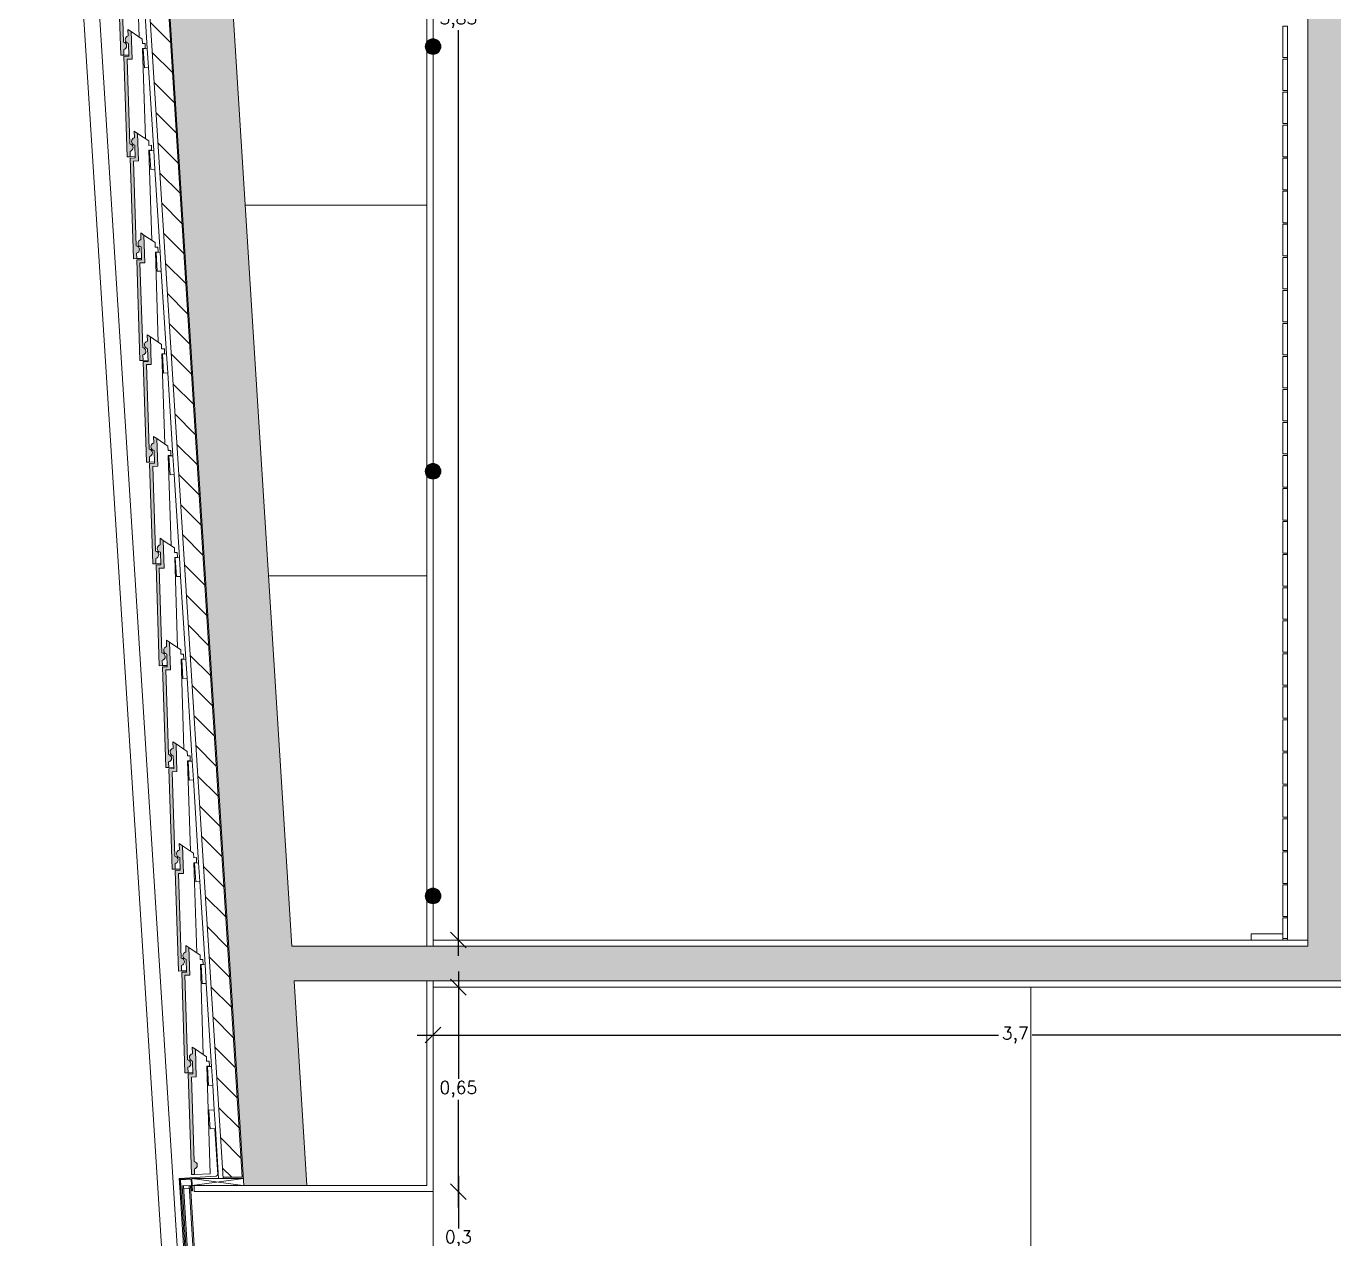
# Model space of a CAD drawing. Header units: inches. Extents: x 23 to 96, y 10 to 141.
# Drawn here: x 75.233 to 79.389, y 53.912 to 57.767 of the extents above; entities that cross this region are included whole.
import ezdxf

# ---------------------------------------------------------------- set-up
doc = ezdxf.new("R2010")
doc.units = ezdxf.units.IN
doc.header["$MEASUREMENT"] = 0
for name, color, linetype, lineweight in [('Cut', 2, 'Continuous', 5), ('Dimensions', 4, 'Continuous', 0), ('Hatch Isolation', 3, 'Continuous', 0), ('Hatch Resistent stratum', 4, 'Continuous', 0), ('Light points', 6, 'Continuous', 0), ('View in first plane', 250, 'Continuous', 0), ('View in second plane', 253, 'Continuous', 0)]:
    doc.layers.add(name, color=color, linetype=linetype, lineweight=lineweight)
doc.styles.add('texto', font='txt.shx')
doc.dimstyles.new('André 1 50', dxfattribs={"dimtxt": 0.04, "dimasz": 0.05, "dimexe": 0.05, "dimexo": 0.05, "dimgap": 0.01, "dimtad": 0, "dimtih": 1, "dimtoh": 1, "dimlfac": -1, "dimzin": 9, "dimtxsty": 'texto', "dimblk": 'OBLIQUE', "dimcen": 0.08, "dimdle": 0.05, "dimse1": 1, "dimse2": 1, "dimazin": 0, "dimtfac": 1, "dimtmove": 0, "dimatfit": 3, "dimldrblk": 'NONE', "dimfxl": 1, "dimarcsym": 0})

# ---------------------------------------------------------------- blocks, each defined once
blk = doc.blocks.new('_Oblique')
at = {"color": 0, "linetype": 'ByBlock', "lineweight": -2}
blk.add_line((-0.5, -0.5), (0.5, 0.5), dxfattribs=at)
blk = doc.blocks.new('*D116')
at = {"layer": 'DEFPOINTS', "color": 0, "transparency": 16777216}
for p in [(76.5263, 54.0616), (76.6067, 54.0616), (76.5263, 53.7616)]:
    blk.add_point(p, dxfattribs=at)
at = {"layer": 'Dimensions', "color": 0, "lineweight": -2, "transparency": 16777216}
for p, q in [((76.6067, 54.1116), (76.6067, 53.9449)), ((76.6067, 53.7116), (76.6067, 53.8783))]:
    blk.add_line(p, q, dxfattribs=at)
at = {"layer": 'Dimensions', "color": 0, "lineweight": -2, "transparency": 16777216, "xscale": 0.05, "yscale": 0.05, "zscale": 0.05}
for p, rotation in [((76.6067, 54.0616), 90), ((76.6067, 53.7616), 270)]:
    blk.add_blockref('_Oblique', p, dxfattribs=dict(at, rotation=rotation))
at = {"layer": 'Dimensions', "color": 0, "transparency": 16777216, "insert": (76.6067, 53.9116), "char_height": 0.04, "attachment_point": 5, "style": 'texto'}
blk.add_mtext('0,3', dxfattribs=at)
blk = doc.blocks.new('_None')
blk = doc.blocks.new('*D117')
at = {"layer": 'DEFPOINTS', "color": 0, "transparency": 16777216}
for p in [(76.5263, 54.7116), (76.6067, 54.7116), (76.5263, 54.0616)]:
    blk.add_point(p, dxfattribs=at)
at = {"layer": 'Dimensions', "color": 0, "lineweight": -2, "transparency": 16777216}
for p, q in [((76.6067, 54.7616), (76.6067, 54.4199)), ((76.6067, 54.0116), (76.6067, 54.3533))]:
    blk.add_line(p, q, dxfattribs=at)
at = {"layer": 'Dimensions', "color": 0, "lineweight": -2, "transparency": 16777216, "xscale": 0.05, "yscale": 0.05, "zscale": 0.05}
for p, rotation in [((76.6067, 54.7116), 90), ((76.6067, 54.0616), 270)]:
    blk.add_blockref('_Oblique', p, dxfattribs=dict(at, rotation=rotation))
at = {"layer": 'Dimensions', "color": 0, "transparency": 16777216, "insert": (76.6067, 54.3866), "char_height": 0.04, "attachment_point": 5, "style": 'texto'}
blk.add_mtext('0,65', dxfattribs=at)
blk = doc.blocks.new('*D118')
at = {"layer": 'DEFPOINTS', "color": 0, "transparency": 16777216}
for p in [(76.5318, 60.7116), (76.6067, 60.7116), (76.5263, 54.8616)]:
    blk.add_point(p, dxfattribs=at)
at = {"layer": 'Dimensions', "color": 0, "lineweight": -2, "transparency": 16777216}
for p, q in [((76.6067, 60.7616), (76.6067, 57.8199)), ((76.6067, 54.8116), (76.6067, 57.7533))]:
    blk.add_line(p, q, dxfattribs=at)
at = {"layer": 'Dimensions', "color": 0, "lineweight": -2, "transparency": 16777216, "xscale": 0.05, "yscale": 0.05, "zscale": 0.05}
for p, rotation in [((76.6067, 60.7116), 90), ((76.6067, 54.8616), 270)]:
    blk.add_blockref('_Oblique', p, dxfattribs=dict(at, rotation=rotation))
at = {"layer": 'Dimensions', "color": 0, "transparency": 16777216, "insert": (76.6067, 57.7866), "char_height": 0.04, "attachment_point": 5, "style": 'texto'}
blk.add_mtext('5,85', dxfattribs=at)
blk = doc.blocks.new('*D120')
at = {"layer": 'DEFPOINTS', "color": 0, "transparency": 16777216}
for p in [(76.5263, 54.7116), (80.2263, 54.6916), (76.5263, 54.5592)]:
    blk.add_point(p, dxfattribs=at)
at = {"layer": 'Dimensions', "color": 0, "lineweight": -2, "transparency": 16777216}
for p, q in [((76.4763, 54.5592), (78.323, 54.5592)), ((80.2763, 54.5592), (78.4297, 54.5592))]:
    blk.add_line(p, q, dxfattribs=at)
at = {"layer": 'Dimensions', "color": 0, "lineweight": -2, "transparency": 16777216, "xscale": 0.05, "yscale": 0.05, "zscale": 0.05, "rotation": 180}
blk.add_blockref('_Oblique', (76.5263, 54.5592), dxfattribs=at)
at = {"layer": 'Dimensions', "color": 0, "lineweight": -2, "transparency": 16777216, "xscale": 0.05, "yscale": 0.05, "zscale": 0.05}
blk.add_blockref('_Oblique', (80.2263, 54.5592), dxfattribs=at)
at = {"layer": 'Dimensions', "color": 0, "transparency": 16777216, "insert": (78.3763, 54.5592), "char_height": 0.04, "attachment_point": 5, "style": 'texto'}
blk.add_mtext('3,7', dxfattribs=at)

msp = doc.modelspace()

# ---------------------------------------------------------------- hatches: boundary and pattern name
at = {"layer": 'Cut'}
for points in [[(75.5235, 57.9943), (75.5338, 57.6744), (75.5437, 57.6748), (75.5432, 57.6921, 0.831481), (75.5424, 57.7157), (75.5338, 57.9846), (75.5493, 57.9851), (75.5464, 58.0728), (75.5362, 58.0797), (75.5369, 58.0589, 0.831481), (75.5376, 58.0352), (75.5389, 57.9948)], [(75.5439, 57.6708), (75.5542, 57.3509), (75.5642, 57.3513), (75.5636, 57.3686, 0.831481), (75.5628, 57.3922), (75.5542, 57.6611), (75.5697, 57.6616), (75.5668, 57.7493), (75.5566, 57.7562), (75.5573, 57.7354, 0.831481), (75.5581, 57.7117), (75.5594, 57.6713)], [(75.5643, 57.3473), (75.5746, 57.0274), (75.5846, 57.0277), (75.584, 57.0451, 0.831481), (75.5832, 57.0687), (75.5746, 57.3376), (75.5901, 57.3381), (75.5873, 57.4258), (75.577, 57.4327), (75.5777, 57.4118, 0.831481), (75.5785, 57.3882), (75.5798, 57.3478)], [(75.5847, 57.0237), (75.595, 56.7039), (75.605, 56.7042), (75.6044, 56.7216, 0.831481), (75.6037, 56.7452), (75.595, 57.0141), (75.6105, 57.0146), (75.6077, 57.1023), (75.5974, 57.1092), (75.5981, 57.0883, 0.831481), (75.5989, 57.0647), (75.6002, 57.0242)], [(75.6051, 56.7002), (75.6154, 56.3804), (75.6254, 56.3807), (75.6248, 56.398, 0.831481), (75.6241, 56.4217), (75.6154, 56.6906), (75.6309, 56.6911), (75.6281, 56.7788), (75.6178, 56.7857), (75.6185, 56.7648, 0.831481), (75.6193, 56.7412), (75.6206, 56.7007)], [(75.6383, 56.4622), (75.6389, 56.4413, 0.831481), (75.6397, 56.4177), (75.641, 56.3772), (75.6255, 56.3767), (75.6358, 56.0569), (75.6458, 56.0572), (75.6452, 56.0745, 0.831481), (75.6445, 56.0982), (75.6358, 56.3671), (75.6513, 56.3676), (75.6485, 56.4553)], [(75.6459, 56.0532), (75.6562, 55.7334), (75.6662, 55.7337), (75.6656, 55.751, 0.831481), (75.6649, 55.7747), (75.6562, 56.0436), (75.6717, 56.044), (75.6689, 56.1318), (75.6587, 56.1387), (75.6593, 56.1178, 0.831481), (75.6601, 56.0942), (75.6614, 56.0537)], [(75.6663, 55.7297), (75.6766, 55.4099), (75.6866, 55.4102), (75.6861, 55.4275, 0.831481), (75.6853, 55.4512), (75.6767, 55.72), (75.6921, 55.7205), (75.6893, 55.8083), (75.6791, 55.8152), (75.6797, 55.7943, 0.831481), (75.6805, 55.7706), (75.6818, 55.7302)], [(75.6867, 55.4062), (75.697, 55.0864), (75.707, 55.0867), (75.7065, 55.104, 0.831481), (75.7057, 55.1277), (75.6971, 55.3965), (75.7125, 55.397), (75.7097, 55.4848), (75.6995, 55.4917), (75.7002, 55.4708, 0.831481), (75.7009, 55.4471), (75.7022, 55.4067)], [(75.7072, 55.0827), (75.7174, 54.7629), (75.7274, 54.7632), (75.7269, 54.7805, 0.831481), (75.7261, 54.8042), (75.7175, 55.073), (75.7329, 55.0735), (75.7301, 55.1612), (75.7199, 55.1682), (75.7206, 55.1473, 0.831481), (75.7213, 55.1236), (75.7226, 55.0832)], [(75.7276, 54.7592), (75.7379, 54.4394), (75.7478, 54.4397), (75.7473, 54.457, 0.831481), (75.7465, 54.4807), (75.7379, 54.7495), (75.7534, 54.75), (75.7505, 54.8377), (75.7403, 54.8446), (75.741, 54.8238, 0.831481), (75.7417, 54.8001), (75.743, 54.7597)], [(75.748, 54.4357), (75.7583, 54.1159), (75.7683, 54.1162), (75.7677, 54.1335, 0.831481), (75.7669, 54.1572), (75.7583, 54.426), (75.7738, 54.4265), (75.7709, 54.5142), (75.7607, 54.5211), (75.7614, 54.5003, 0.831481), (75.7621, 54.4766), (75.7634, 54.4362)], [(75.7217, 54.1015), (75.7242, 54.0616), (75.7262, 54.0617), (75.7238, 54.0996), (75.7577, 54.1018), (75.7601, 54.0639), (75.7621, 54.064), (75.761, 54.0816), (75.7596, 54.1039)]]:
    msp.add_hatch(color=256, dxfattribs=at).paths.add_polyline_path(points)
at = {"layer": 'Hatch Isolation', "ltscale": 0.0125}
h = msp.add_hatch(dxfattribs=at)
h.set_pattern_fill('ANSI31', color=256, scale=0.02, angle=90, style=0)
h.set_pattern_definition([(135, (198.464496, -100.70936), (-0.04490128, -0.04490128), [])])
h.paths.add_polyline_path([(75.3136, 60.7766), (75.3026, 60.9466), (76.5063, 60.9466), (76.5063, 60.9066), (76.5213, 60.9066), (76.5213, 61.0066), (75.2386, 61.0066), (75.2573, 60.7166), (75.4425, 60.7166), (75.8595, 54.1079), (75.9196, 54.1079), (75.4989, 60.7766)])
at = {"layer": 'Hatch Resistent stratum', "ltscale": 0.05}
h = msp.add_hatch(dxfattribs=at)
h.set_pattern_fill('ANSI33', color=256, scale=0.008, angle=-90, style=0)
h.set_pattern_definition([(315, (-31.0488, -8.7079), (0.035921024, 0.035921024), []), (315, (-31.0488, -8.74382), (0.035921024, 0.035921024), [0.0254, -0.0127])])
h.paths.add_polyline_path([(82.5263, 60.9316), (80.7665, 60.9316), (80.7665, 60.7316), (82.3063, 60.7316), (82.3063, 56.9916), (80.7665, 56.9916), (80.7665, 56.7916), (82.3063, 56.7916), (82.3063, 54.9316), (82.2763, 54.9316), (82.2763, 54.7316), (82.3063, 54.7316), (82.3063, 48.9416), (76.4499, 48.9416), (76.431, 49.2416), (76.2306, 49.2416), (76.3133, 47.9316), (76.1289, 47.9316), (76.1289, 47.7916), (79.259, 47.7916), (79.3133, 46.9316), (79.1289, 46.9316), (79.1289, 46.7916), (79.4463, 46.7916), (79.4463, 47.9916), (76.5099, 47.9916), (76.4569, 48.8316), (82.3063, 48.8316), (82.3063, 47.9916), (82.2885, 47.7916), (82.4413, 47.7916), (82.4413, 44.7116), (82.5263, 44.7116)])
h.paths.add_polyline_path([(80.7665, 56.9916), (79.5063, 56.9916), (79.5063, 60.7316), (80.7665, 60.7316), (80.7665, 60.9316), (79.0463, 60.9316), (79.0463, 60.7316), (79.3063, 60.7316), (79.3063, 54.8416), (76.0777, 54.8416), (75.7061, 60.7316), (76.5063, 60.7316), (76.5063, 60.9316), (75.4931, 60.9316), (75.9253, 54.0816), (76.1257, 54.0816), (76.0847, 54.7316), (80.1713, 54.7316), (80.1713, 54.9316), (79.5063, 54.9316), (79.5063, 56.7916), (80.7665, 56.7916)])
at = {"layer": 'Light points'}
for points in [[(76.5013, 57.7016, 1), (76.5513, 57.7016, 1)], [(76.5013, 56.3516, 1), (76.5513, 56.3516, 1)], [(76.5013, 55.0016, 1), (76.5513, 55.0016, 1)]]:
    msp.add_hatch(color=256, dxfattribs=at).paths.add_polyline_path(points)

# ---------------------------------------------------------------- linework, layer by layer
at = {"layer": 'Cut'}
for p, q in [((75.4931, 60.9316), (75.9253, 54.0816)), ((76.5263, 60.9416), (76.5263, 54.8416)), ((75.4989, 60.7766), (75.9196, 54.1079)), ((75.4425, 60.7166), (75.8597, 54.1039)), ((75.7061, 60.7316), (76.0777, 54.8416)), ((76.5063, 60.7316), (76.5063, 54.8416)), ((79.3063, 60.7316), (79.3063, 54.8416)), ((75.5338, 57.6744), (75.5235, 57.9943)), ((75.5424, 57.7157), (75.5338, 57.9846)), ((79.2263, 57.7666), (79.2413, 57.7666)), ((79.2263, 57.7666), (79.2263, 57.6666)), ((79.2413, 57.7666), (79.2413, 57.6666)), ((75.5566, 57.7562), (75.5573, 57.7354)), ((75.5566, 57.7562), (75.5668, 57.7493)), ((75.5668, 57.7493), (75.5697, 57.6616)), ((75.5437, 57.6748), (75.5432, 57.6921)), ((75.5581, 57.7117), (75.5594, 57.6713)), ((75.6052, 57.6942), (75.6181, 57.695)), ((75.6052, 57.6942), (75.6089, 57.6343)), ((75.6181, 57.695), (75.6219, 57.6351)), ((75.5437, 57.6748), (75.5338, 57.6744)), ((75.5594, 57.6713), (75.5439, 57.6708)), ((75.5542, 57.3509), (75.5439, 57.6708)), ((75.5697, 57.6616), (75.5542, 57.6611)), ((75.5628, 57.3922), (75.5542, 57.6611)), ((79.2263, 57.6666), (79.2413, 57.6666)), ((79.2263, 57.6616), (79.2413, 57.6616)), ((79.2263, 57.6616), (79.2263, 57.5616)), ((79.2413, 57.6616), (79.2413, 57.5616)), ((75.6089, 57.6343), (75.6219, 57.6351)), ((79.2263, 57.5616), (79.2413, 57.5616)), ((79.2263, 57.5566), (79.2413, 57.5566)), ((79.2263, 57.5566), (79.2263, 57.4566)), ((79.2413, 57.5566), (79.2413, 57.4566)), ((75.577, 57.4327), (75.5777, 57.4118)), ((75.577, 57.4327), (75.5873, 57.4258)), ((79.2263, 57.4566), (79.2413, 57.4566)), ((79.2263, 57.4516), (79.2413, 57.4516)), ((79.2263, 57.4516), (79.2263, 57.3516)), ((79.2413, 57.4516), (79.2413, 57.3516)), ((75.5785, 57.3882), (75.5798, 57.3478)), ((75.5873, 57.4258), (75.5901, 57.3381)), ((75.5642, 57.3513), (75.5542, 57.3509)), ((75.5642, 57.3513), (75.5636, 57.3686)), ((75.5798, 57.3478), (75.5643, 57.3473)), ((75.5746, 57.0274), (75.5643, 57.3473)), ((75.6256, 57.3707), (75.6385, 57.3715)), ((75.6256, 57.3707), (75.6294, 57.3108)), ((75.6385, 57.3715), (75.6423, 57.3116)), ((79.2263, 57.3516), (79.2413, 57.3516)), ((79.2263, 57.3466), (79.2413, 57.3466)), ((79.2263, 57.3466), (79.2263, 57.2466)), ((79.2413, 57.3466), (79.2413, 57.2466)), ((75.5901, 57.3381), (75.5746, 57.3376)), ((75.5832, 57.0687), (75.5746, 57.3376)), ((75.6294, 57.3108), (75.6423, 57.3116)), ((79.2263, 57.2466), (79.2413, 57.2466)), ((79.2263, 57.2416), (79.2413, 57.2416)), ((79.2263, 57.2416), (79.2263, 57.1416)), ((79.2413, 57.2416), (79.2413, 57.1416)), ((79.2263, 57.1416), (79.2413, 57.1416)), ((75.5974, 57.1092), (75.5981, 57.0883)), ((75.5974, 57.1092), (75.6077, 57.1023)), ((75.6077, 57.1023), (75.6105, 57.0146)), ((79.2263, 57.1366), (79.2413, 57.1366)), ((79.2263, 57.1366), (79.2263, 57.0366)), ((79.2413, 57.1366), (79.2413, 57.0366)), ((75.5989, 57.0647), (75.6002, 57.0242)), ((75.5846, 57.0277), (75.5746, 57.0274)), ((75.5846, 57.0277), (75.584, 57.0451)), ((75.6002, 57.0242), (75.5847, 57.0237)), ((75.595, 56.7039), (75.5847, 57.0237)), ((75.6105, 57.0146), (75.595, 57.0141)), ((75.6037, 56.7452), (75.595, 57.0141)), ((75.646, 57.0472), (75.659, 57.048)), ((75.646, 57.0472), (75.6498, 56.9873)), ((75.659, 57.048), (75.6627, 56.9881)), ((79.2263, 57.0366), (79.2413, 57.0366)), ((79.2263, 57.0316), (79.2413, 57.0316)), ((79.2263, 57.0316), (79.2263, 56.9316)), ((79.2413, 57.0316), (79.2413, 56.9316)), ((75.6498, 56.9873), (75.6627, 56.9881)), ((79.2263, 56.9316), (79.2413, 56.9316)), ((79.2263, 56.9266), (79.2413, 56.9266)), ((79.2263, 56.9266), (79.2263, 56.8266)), ((79.2413, 56.9266), (79.2413, 56.8266)), ((79.2263, 56.8266), (79.2413, 56.8266)), ((79.2263, 56.8216), (79.2413, 56.8216)), ((79.2263, 56.8216), (79.2263, 56.7216)), ((79.2413, 56.8216), (79.2413, 56.7216)), ((75.6178, 56.7857), (75.6185, 56.7648)), ((75.6178, 56.7857), (75.6281, 56.7788)), ((75.6281, 56.7788), (75.6309, 56.6911)), ((75.6193, 56.7412), (75.6206, 56.7007)), ((75.6664, 56.7237), (75.6794, 56.7245)), ((75.6664, 56.7237), (75.6702, 56.6638)), ((75.6794, 56.7245), (75.6831, 56.6646)), ((75.605, 56.7042), (75.595, 56.7039)), ((75.605, 56.7042), (75.6044, 56.7216)), ((75.6206, 56.7007), (75.6051, 56.7002)), ((75.6154, 56.3804), (75.6051, 56.7002)), ((75.6309, 56.6911), (75.6154, 56.6906)), ((75.6241, 56.4217), (75.6154, 56.6906)), ((79.2263, 56.7216), (79.2413, 56.7216)), ((79.2263, 56.7166), (79.2413, 56.7166)), ((79.2263, 56.7166), (79.2263, 56.6166)), ((79.2413, 56.7166), (79.2413, 56.6166)), ((75.6702, 56.6638), (75.6831, 56.6646)), ((79.2263, 56.6166), (79.2413, 56.6166)), ((79.2263, 56.6116), (79.2413, 56.6116)), ((79.2263, 56.6116), (79.2263, 56.5116)), ((79.2413, 56.6116), (79.2413, 56.5116)), ((79.2263, 56.5116), (79.2413, 56.5116)), ((79.2263, 56.5066), (79.2413, 56.5066)), ((79.2263, 56.5066), (79.2263, 56.4066)), ((79.2413, 56.5066), (79.2413, 56.4066)), ((75.6383, 56.4622), (75.6389, 56.4413)), ((75.6383, 56.4622), (75.6485, 56.4553)), ((75.6485, 56.4553), (75.6513, 56.3676)), ((75.6254, 56.3807), (75.6248, 56.398)), ((75.6397, 56.4177), (75.641, 56.3772)), ((75.6868, 56.4002), (75.6998, 56.401)), ((75.6868, 56.4002), (75.6906, 56.3403)), ((75.6998, 56.401), (75.7036, 56.3411)), ((79.2263, 56.4066), (79.2413, 56.4066)), ((79.2263, 56.4016), (79.2413, 56.4016)), ((79.2263, 56.4016), (79.2263, 56.3016)), ((79.2413, 56.4016), (79.2413, 56.3016)), ((75.6254, 56.3807), (75.6154, 56.3804)), ((75.641, 56.3772), (75.6255, 56.3767)), ((75.6358, 56.0569), (75.6255, 56.3767)), ((75.6513, 56.3676), (75.6358, 56.3671)), ((75.6445, 56.0982), (75.6358, 56.3671)), ((75.6906, 56.3403), (75.7036, 56.3411)), ((79.2263, 56.3016), (79.2413, 56.3016)), ((79.2263, 56.2966), (79.2413, 56.2966)), ((79.2263, 56.2966), (79.2263, 56.1966)), ((79.2413, 56.2966), (79.2413, 56.1966)), ((79.2263, 56.1966), (79.2413, 56.1966)), ((79.2263, 56.1916), (79.2413, 56.1916)), ((79.2263, 56.1916), (79.2263, 56.0916)), ((79.2413, 56.1916), (79.2413, 56.0916)), ((75.6587, 56.1387), (75.6593, 56.1178)), ((75.6587, 56.1387), (75.6689, 56.1318)), ((75.6689, 56.1318), (75.6717, 56.044)), ((75.6458, 56.0572), (75.6452, 56.0745)), ((75.6601, 56.0942), (75.6614, 56.0537)), ((75.7072, 56.0767), (75.7202, 56.0775)), ((75.7072, 56.0767), (75.711, 56.0168)), ((75.7202, 56.0775), (75.724, 56.0176)), ((79.2263, 56.0916), (79.2413, 56.0916)), ((79.2263, 56.0866), (79.2413, 56.0866)), ((79.2263, 56.0866), (79.2263, 55.9866)), ((79.2413, 56.0866), (79.2413, 55.9866)), ((75.6458, 56.0572), (75.6358, 56.0569)), ((75.6614, 56.0537), (75.6459, 56.0532)), ((75.6562, 55.7334), (75.6459, 56.0532)), ((75.6717, 56.044), (75.6562, 56.0436)), ((75.6649, 55.7747), (75.6562, 56.0436)), ((75.711, 56.0168), (75.724, 56.0176)), ((79.2263, 55.9866), (79.2413, 55.9866)), ((79.2263, 55.9816), (79.2413, 55.9816)), ((79.2263, 55.9816), (79.2263, 55.8816)), ((79.2413, 55.9816), (79.2413, 55.8816)), ((79.2263, 55.8816), (79.2413, 55.8816)), ((79.2263, 55.8766), (79.2413, 55.8766)), ((79.2263, 55.8766), (79.2263, 55.7766)), ((79.2413, 55.8766), (79.2413, 55.7766)), ((75.6791, 55.8152), (75.6797, 55.7943)), ((75.6791, 55.8152), (75.6893, 55.8083)), ((75.6893, 55.8083), (75.6921, 55.7205)), ((75.6805, 55.7706), (75.6818, 55.7302)), ((79.2263, 55.7766), (79.2413, 55.7766)), ((79.2263, 55.7716), (79.2413, 55.7716)), ((79.2263, 55.7716), (79.2263, 55.6716)), ((79.2413, 55.7716), (79.2413, 55.6716)), ((75.6662, 55.7337), (75.6562, 55.7334)), ((75.6662, 55.7337), (75.6656, 55.751)), ((75.6818, 55.7302), (75.6663, 55.7297)), ((75.6766, 55.4099), (75.6663, 55.7297)), ((75.7276, 55.7532), (75.7406, 55.754)), ((75.7276, 55.7532), (75.7314, 55.6933)), ((75.7406, 55.754), (75.7444, 55.6941)), ((75.6921, 55.7205), (75.6767, 55.72)), ((75.6853, 55.4512), (75.6767, 55.72)), ((75.7314, 55.6933), (75.7444, 55.6941)), ((79.2263, 55.6716), (79.2413, 55.6716)), ((79.2263, 55.6666), (79.2413, 55.6666)), ((79.2263, 55.6666), (79.2263, 55.5666)), ((79.2413, 55.6666), (79.2413, 55.5666)), ((79.2263, 55.5666), (79.2413, 55.5666)), ((79.2263, 55.5616), (79.2413, 55.5616)), ((79.2263, 55.5616), (79.2263, 55.4616)), ((79.2413, 55.5616), (79.2413, 55.4616)), ((75.6995, 55.4917), (75.7002, 55.4708)), ((75.6995, 55.4917), (75.7097, 55.4848)), ((75.7097, 55.4848), (75.7125, 55.397)), ((75.7009, 55.4471), (75.7022, 55.4067)), ((79.2263, 55.4616), (79.2413, 55.4616)), ((79.2263, 55.4566), (79.2413, 55.4566)), ((79.2263, 55.4566), (79.2263, 55.3566)), ((79.2413, 55.4566), (79.2413, 55.3566)), ((75.6866, 55.4102), (75.6766, 55.4099)), ((75.6866, 55.4102), (75.6861, 55.4275)), ((75.7022, 55.4067), (75.6867, 55.4062)), ((75.697, 55.0864), (75.6867, 55.4062)), ((75.7125, 55.397), (75.6971, 55.3965)), ((75.7057, 55.1277), (75.6971, 55.3965)), ((75.748, 55.4296), (75.761, 55.4305)), ((75.748, 55.4296), (75.7518, 55.3698)), ((75.761, 55.4305), (75.7648, 55.3706)), ((75.7518, 55.3698), (75.7648, 55.3706)), ((79.2263, 55.3566), (79.2413, 55.3566)), ((79.2263, 55.3516), (79.2413, 55.3516)), ((79.2263, 55.3516), (79.2263, 55.2516)), ((79.2413, 55.3516), (79.2413, 55.2516)), ((79.2263, 55.2516), (79.2413, 55.2516)), ((79.2263, 55.2466), (79.2413, 55.2466)), ((79.2263, 55.2466), (79.2263, 55.1466)), ((79.2413, 55.2466), (79.2413, 55.1466)), ((75.7199, 55.1682), (75.7206, 55.1473)), ((75.7199, 55.1682), (75.7301, 55.1612)), ((75.7301, 55.1612), (75.7329, 55.0735)), ((79.2263, 55.1466), (79.2413, 55.1466)), ((75.707, 55.0867), (75.7065, 55.104)), ((75.7213, 55.1236), (75.7226, 55.0832)), ((75.7684, 55.1061), (75.7814, 55.107)), ((75.7684, 55.1061), (75.7722, 55.0463)), ((75.7814, 55.107), (75.7852, 55.0471)), ((79.2263, 55.1416), (79.2413, 55.1416)), ((79.2263, 55.1416), (79.2263, 55.0416)), ((79.2413, 55.1416), (79.2413, 55.0416)), ((75.707, 55.0867), (75.697, 55.0864)), ((75.7226, 55.0832), (75.7072, 55.0827)), ((75.7174, 54.7629), (75.7072, 55.0827)), ((75.7329, 55.0735), (75.7175, 55.073)), ((75.7261, 54.8042), (75.7175, 55.073)), ((75.7722, 55.0463), (75.7852, 55.0471)), ((79.2263, 55.0416), (79.2413, 55.0416)), ((79.2263, 55.0366), (79.2413, 55.0366)), ((79.2263, 55.0366), (79.2263, 54.9366)), ((79.2413, 55.0366), (79.2413, 54.9366)), ((79.2263, 54.9366), (79.2413, 54.9366)), ((79.2263, 54.9316), (79.2413, 54.9316)), ((79.2263, 54.9316), (79.2263, 54.8666)), ((79.2413, 54.9316), (79.2413, 54.8666)), ((79.3063, 54.8616), (76.5263, 54.8616)), ((79.1263, 54.8616), (79.1263, 54.8816)), ((79.2263, 54.8816), (79.1263, 54.8816)), ((79.2413, 54.8666), (79.2263, 54.8666)), ((79.2263, 54.8666), (79.2263, 54.8616)), ((75.7403, 54.8446), (75.741, 54.8238)), ((75.7403, 54.8446), (75.7505, 54.8377)), ((75.7505, 54.8377), (75.7534, 54.75)), ((79.3063, 54.8416), (76.0777, 54.8416)), ((75.7274, 54.7632), (75.7269, 54.7805)), ((75.7417, 54.8001), (75.743, 54.7597)), ((75.7889, 54.7826), (75.8018, 54.7835)), ((75.7889, 54.7826), (75.7926, 54.7228)), ((75.8018, 54.7835), (75.8056, 54.7236)), ((75.7274, 54.7632), (75.7174, 54.7629)), ((75.743, 54.7597), (75.7276, 54.7592)), ((75.7379, 54.4394), (75.7276, 54.7592)), ((75.7534, 54.75), (75.7379, 54.7495)), ((75.7465, 54.4807), (75.7379, 54.7495)), ((76.0847, 54.7316), (76.1257, 54.0816)), ((80.1713, 54.7316), (76.0847, 54.7316)), ((75.7926, 54.7228), (75.8056, 54.7236)), ((80.1913, 54.7116), (76.5263, 54.7116)), ((75.7607, 54.5211), (75.7614, 54.5003)), ((75.7607, 54.5211), (75.7709, 54.5142)), ((75.7709, 54.5142), (75.7738, 54.4265)), ((75.7478, 54.4397), (75.7379, 54.4394)), ((75.7478, 54.4397), (75.7473, 54.457)), ((75.7621, 54.4766), (75.7634, 54.4362)), ((75.8093, 54.4591), (75.8222, 54.4599)), ((75.8093, 54.4591), (75.813, 54.3992)), ((75.8222, 54.4599), (75.826, 54.4001)), ((75.7634, 54.4362), (75.748, 54.4357)), ((75.7583, 54.1159), (75.748, 54.4357)), ((75.7738, 54.4265), (75.7583, 54.426)), ((75.7669, 54.1572), (75.7583, 54.426)), ((75.813, 54.3992), (75.826, 54.4001)), ((75.8137, 54.3208), (75.8309, 54.3219)), ((75.8137, 54.3208), (75.8175, 54.261)), ((75.8309, 54.3219), (75.8347, 54.2621)), ((75.8347, 54.2621), (75.8175, 54.261)), ((75.8328, 54.2607), (75.8419, 54.1161)), ((75.7196, 54.1034), (75.8373, 54.1108)), ((75.7683, 54.1162), (75.7583, 54.1159)), ((75.7683, 54.1162), (75.7677, 54.1335)), ((75.9196, 54.1079), (75.8595, 54.1079)), ((75.7196, 54.1034), (75.7223, 54.0595)), ((75.7217, 54.1015), (75.7596, 54.1039)), ((75.7217, 54.1015), (75.7242, 54.0616)), ((75.7238, 54.0996), (75.7577, 54.1018)), ((75.7238, 54.0996), (75.7262, 54.0617)), ((75.7291, 54.0799), (75.755, 54.0816)), ((75.7291, 54.0799), (75.7506, 53.7392)), ((75.7331, 54.0802), (75.7546, 53.7395)), ((75.7337, 54.0702), (75.7516, 54.0713)), ((75.7725, 53.7406), (75.751, 54.0813)), ((75.7765, 53.7409), (75.755, 54.0816)), ((75.7577, 54.1018), (75.7601, 54.0639)), ((75.7596, 54.1039), (75.761, 54.0816)), ((75.7596, 54.1039), (75.9213, 54.0816)), ((75.9239, 54.1039), (75.7596, 54.1039)), ((75.7601, 54.0639), (75.7621, 54.064)), ((75.9239, 54.1039), (75.761, 54.0816)), ((76.5063, 54.0816), (75.761, 54.0816)), ((75.761, 54.0816), (75.7621, 54.064)), ((75.7673, 54.0816), (75.7673, 54.0616)), ((75.7223, 54.0595), (75.7263, 54.0597)), ((75.7242, 54.0616), (75.7262, 54.0617)), ((76.5263, 54.0616), (75.7673, 54.0616))]:
    msp.add_line(p, q, dxfattribs=at)
for points in [[(76.5063, 54.0816), (76.5063, 54.7316)], [(76.5263, 54.0616), (76.5263, 54.7316)]]:
    msp.add_lwpolyline(points, dxfattribs=at)
for centre, radius, start, end in [((75.5599, 57.7236), 0.012, 102.3564, 261.3279), ((75.5406, 57.7038), 0.012, 282.3564, 81.3279), ((75.561, 57.3803), 0.012, 282.3564, 81.3279), ((75.5803, 57.4001), 0.012, 102.3564, 261.3279), ((75.5814, 57.0568), 0.012, 282.3564, 81.3279), ((75.6007, 57.0766), 0.012, 102.3564, 261.3279), ((75.6211, 56.7531), 0.012, 102.3564, 261.3279), ((75.6018, 56.7333), 0.012, 282.3564, 81.3279), ((75.6415, 56.4296), 0.012, 102.3564, 261.3279), ((75.6223, 56.4098), 0.012, 282.3564, 81.3279), ((75.6619, 56.1061), 0.012, 102.3564, 261.3279), ((75.6427, 56.0863), 0.012, 282.3564, 81.3279), ((75.6631, 55.7628), 0.012, 282.3564, 81.3279), ((75.6823, 55.7825), 0.012, 102.3564, 261.3279), ((75.6835, 55.4393), 0.012, 282.3564, 81.3279), ((75.7027, 55.459), 0.012, 102.3564, 261.3279), ((75.7231, 55.1355), 0.012, 102.3564, 261.3279), ((75.7039, 55.1158), 0.012, 282.3564, 81.3279), ((75.7436, 54.812), 0.012, 102.3564, 261.3279), ((75.7243, 54.7923), 0.012, 282.3564, 81.3279), ((75.7447, 54.4688), 0.012, 282.3564, 81.3279), ((75.764, 54.4885), 0.012, 102.3564, 261.3279), ((75.7651, 54.1453), 0.012, 282.3564, 81.3279), ((75.8369, 54.1158), 0.005, 273.61, 3.61)]:
    msp.add_arc(centre, radius, start, end, dxfattribs=at)
for p in [(76.5063, 57.1976), (76.5063, 56.0196)]:
    msp.add_point(p, dxfattribs=at)
at = {"layer": 'Light points'}
for centre in [(76.5263, 57.7016), (76.5263, 56.3516), (76.5263, 55.0016)]:
    msp.add_circle(centre, 0.025, dxfattribs=at)
at = {"layer": 'View in first plane'}
for p, q in [((75.5919, 57.7324), (75.5827, 58.019)), ((75.6015, 57.9586), (75.6181, 57.695)), ((75.5668, 57.7493), (75.6021, 57.7254)), ((75.6026, 57.7112), (75.6021, 57.7254)), ((75.6026, 57.7112), (75.6111, 57.7115)), ((75.6031, 57.6955), (75.6116, 57.6957)), ((75.6123, 57.4088), (75.6031, 57.6955)), ((75.6111, 57.7115), (75.6116, 57.6957)), ((75.5592, 57.6753), (75.5437, 57.6748)), ((79.2413, 57.6666), (79.2413, 57.6616)), ((75.6219, 57.6351), (75.6385, 57.3715)), ((79.2413, 57.5616), (79.2413, 57.5566)), ((79.2413, 57.4566), (79.2413, 57.4516)), ((75.5873, 57.4258), (75.6226, 57.4019)), ((75.623, 57.3877), (75.6226, 57.4019)), ((75.623, 57.3877), (75.6315, 57.388)), ((75.6315, 57.388), (75.632, 57.3722)), ((75.5796, 57.3517), (75.5642, 57.3513)), ((75.6235, 57.3719), (75.632, 57.3722)), ((75.6327, 57.0853), (75.6235, 57.3719)), ((79.2413, 57.3516), (79.2413, 57.3466)), ((75.6423, 57.3116), (75.659, 57.048)), ((79.2413, 57.2466), (79.2413, 57.2416)), ((79.2413, 57.1416), (79.2413, 57.1366)), ((75.6077, 57.1023), (75.643, 57.0784)), ((75.6434, 57.0642), (75.643, 57.0784)), ((75.6434, 57.0642), (75.6519, 57.0645)), ((75.6519, 57.0645), (75.6525, 57.0487)), ((75.6, 57.0282), (75.5846, 57.0277)), ((75.6439, 57.0484), (75.6525, 57.0487)), ((75.6531, 56.7618), (75.6439, 57.0484)), ((79.2413, 57.0366), (79.2413, 57.0316)), ((75.6627, 56.9881), (75.6794, 56.7245)), ((79.2413, 56.9316), (79.2413, 56.9266)), ((79.2413, 56.8266), (79.2413, 56.8216)), ((75.6281, 56.7788), (75.6634, 56.7549)), ((75.6638, 56.7407), (75.6634, 56.7549)), ((75.6638, 56.7407), (75.6724, 56.741)), ((75.6643, 56.7249), (75.6729, 56.7252)), ((75.6736, 56.4383), (75.6643, 56.7249)), ((75.6724, 56.741), (75.6729, 56.7252)), ((75.6205, 56.7047), (75.605, 56.7042)), ((79.2413, 56.7216), (79.2413, 56.7166)), ((75.6831, 56.6646), (75.6998, 56.401)), ((79.2413, 56.6166), (79.2413, 56.6116)), ((79.2413, 56.5116), (79.2413, 56.5066)), ((75.6485, 56.4553), (75.6838, 56.4314)), ((75.6842, 56.4172), (75.6838, 56.4314)), ((75.6842, 56.4172), (75.6928, 56.4174)), ((75.6848, 56.4014), (75.6933, 56.4017)), ((75.694, 56.1148), (75.6848, 56.4014)), ((75.6928, 56.4174), (75.6933, 56.4017)), ((79.2413, 56.4066), (79.2413, 56.4016)), ((75.6409, 56.3812), (75.6254, 56.3807)), ((75.7036, 56.3411), (75.7202, 56.0775)), ((79.2413, 56.3016), (79.2413, 56.2966)), ((79.2413, 56.1966), (79.2413, 56.1916)), ((75.6689, 56.1318), (75.7042, 56.1079)), ((75.7047, 56.0937), (75.7042, 56.1079)), ((75.6613, 56.0577), (75.6458, 56.0572)), ((75.7047, 56.0937), (75.7132, 56.0939)), ((75.7052, 56.0779), (75.7137, 56.0782)), ((75.7144, 55.7913), (75.7052, 56.0779)), ((75.7132, 56.0939), (75.7137, 56.0782)), ((79.2413, 56.0916), (79.2413, 56.0866)), ((75.724, 56.0176), (75.7406, 55.754)), ((79.2413, 55.9866), (79.2413, 55.9816)), ((79.2413, 55.8816), (79.2413, 55.8766)), ((75.6893, 55.8083), (75.7246, 55.7844)), ((75.7251, 55.7702), (75.7246, 55.7844)), ((75.7251, 55.7702), (75.7336, 55.7704)), ((75.7336, 55.7704), (75.7341, 55.7547)), ((79.2413, 55.7766), (79.2413, 55.7716)), ((75.6817, 55.7342), (75.6662, 55.7337)), ((75.7256, 55.7544), (75.7341, 55.7547)), ((75.7348, 55.4678), (75.7256, 55.7544)), ((75.7444, 55.6941), (75.761, 55.4305)), ((79.2413, 55.6716), (79.2413, 55.6666)), ((79.2413, 55.5666), (79.2413, 55.5616)), ((75.7097, 55.4848), (75.745, 55.4609)), ((75.7455, 55.4466), (75.745, 55.4609)), ((75.7455, 55.4466), (75.754, 55.4469)), ((75.754, 55.4469), (75.7545, 55.4312)), ((79.2413, 55.4616), (79.2413, 55.4566)), ((75.7021, 55.4107), (75.6866, 55.4102)), ((75.746, 55.4309), (75.7545, 55.4312)), ((75.7552, 55.1443), (75.746, 55.4309)), ((75.7648, 55.3706), (75.7814, 55.107)), ((79.2413, 55.3566), (79.2413, 55.3516)), ((79.2413, 55.2516), (79.2413, 55.2466)), ((75.7301, 55.1612), (75.7654, 55.1374)), ((79.2413, 55.1466), (79.2413, 55.1416)), ((75.7659, 55.1231), (75.7654, 55.1374)), ((75.7659, 55.1231), (75.7744, 55.1234)), ((75.7664, 55.1074), (75.7749, 55.1077)), ((75.7756, 54.8208), (75.7664, 55.1074)), ((75.7744, 55.1234), (75.7749, 55.1077)), ((75.7225, 55.0872), (75.707, 55.0867)), ((75.7852, 55.0471), (75.8018, 54.7835)), ((79.2413, 55.0416), (79.2413, 55.0366)), ((79.2413, 54.9366), (79.2413, 54.9316)), ((79.2413, 54.8666), (79.2413, 54.8616)), ((75.7505, 54.8377), (75.7858, 54.8139)), ((75.7863, 54.7996), (75.7858, 54.8139)), ((75.7863, 54.7996), (75.7948, 54.7999)), ((75.7868, 54.7839), (75.7953, 54.7842)), ((75.796, 54.4973), (75.7868, 54.7839)), ((75.7948, 54.7999), (75.7953, 54.7842)), ((75.7429, 54.7637), (75.7274, 54.7632)), ((75.8056, 54.7236), (75.8222, 54.4599)), ((78.4263, 54.7116), (78.4263, 48.9616)), ((75.7709, 54.5142), (75.8062, 54.4904)), ((75.8067, 54.4761), (75.8062, 54.4904)), ((75.7633, 54.4402), (75.7478, 54.4397)), ((75.8067, 54.4761), (75.8152, 54.4764)), ((75.8072, 54.4604), (75.8157, 54.4607)), ((75.8182, 54.1178), (75.8072, 54.4604)), ((75.8152, 54.4764), (75.8157, 54.4607)), ((75.826, 54.4001), (75.8309, 54.3219)), ((75.8347, 54.2621), (75.8447, 54.1039)), ((75.8182, 54.1178), (75.7683, 54.1162)), ((76.5263, 53.7616), (76.5263, 54.0616))]:
    msp.add_line(p, q, dxfattribs=at)
at = {"layer": 'View in second plane'}
for p, q in [((76.0313, 48.0516), (75.2333, 60.7016)), ((76.0814, 48.0516), (75.2834, 60.7016)), ((76.5063, 57.1976), (75.9291, 57.1976)), ((76.5063, 56.0196), (76.0034, 56.0196)), ((75.7223, 54.0595), (75.7413, 53.7587)), ((75.7263, 54.0597), (75.7453, 53.7589))]:
    msp.add_line(p, q, dxfattribs=at)

# ---------------------------------------------------------------- dimensions: what is measured, and where the dimension line sits
at = {"layer": 'Dimensions'}
for base, p1, p2, angle, override, picture, middle in [((76.6067, 60.7116), (76.5263, 54.8616), (76.5318, 60.7116), 90, {"dimfxl": 100, "dimfxlon": 1}, '*D118', (76.6067, 57.7866)), ((76.6067, 54.7116), (76.5263, 54.0616), (76.5263, 54.7116), 90, {"dimtmove": 1, "dimfxl": 100, "dimfxlon": 1}, '*D117', (76.6067, 54.3866)), ((76.5263, 54.5592), (80.2263, 54.6916), (76.5263, 54.7116), 180, {"dimtmove": 1, "dimfxl": 100, "dimfxlon": 1}, '*D120', (78.3763, 54.5592)), ((76.6067, 54.0616), (76.5263, 53.7616), (76.5263, 54.0616), 90, {"dimtmove": 1, "dimfxl": 100, "dimfxlon": 1}, '*D116', (76.6067, 53.9116))]:
    dim = msp.add_linear_dim(base=base, p1=p1, p2=p2, angle=angle, dimstyle='André 1 50', override=override, dxfattribs=at)
    dim.commit()
    dim.dimension.update_dxf_attribs({"geometry": picture, "text_midpoint": middle})

doc.saveas('drawing.dxf')
